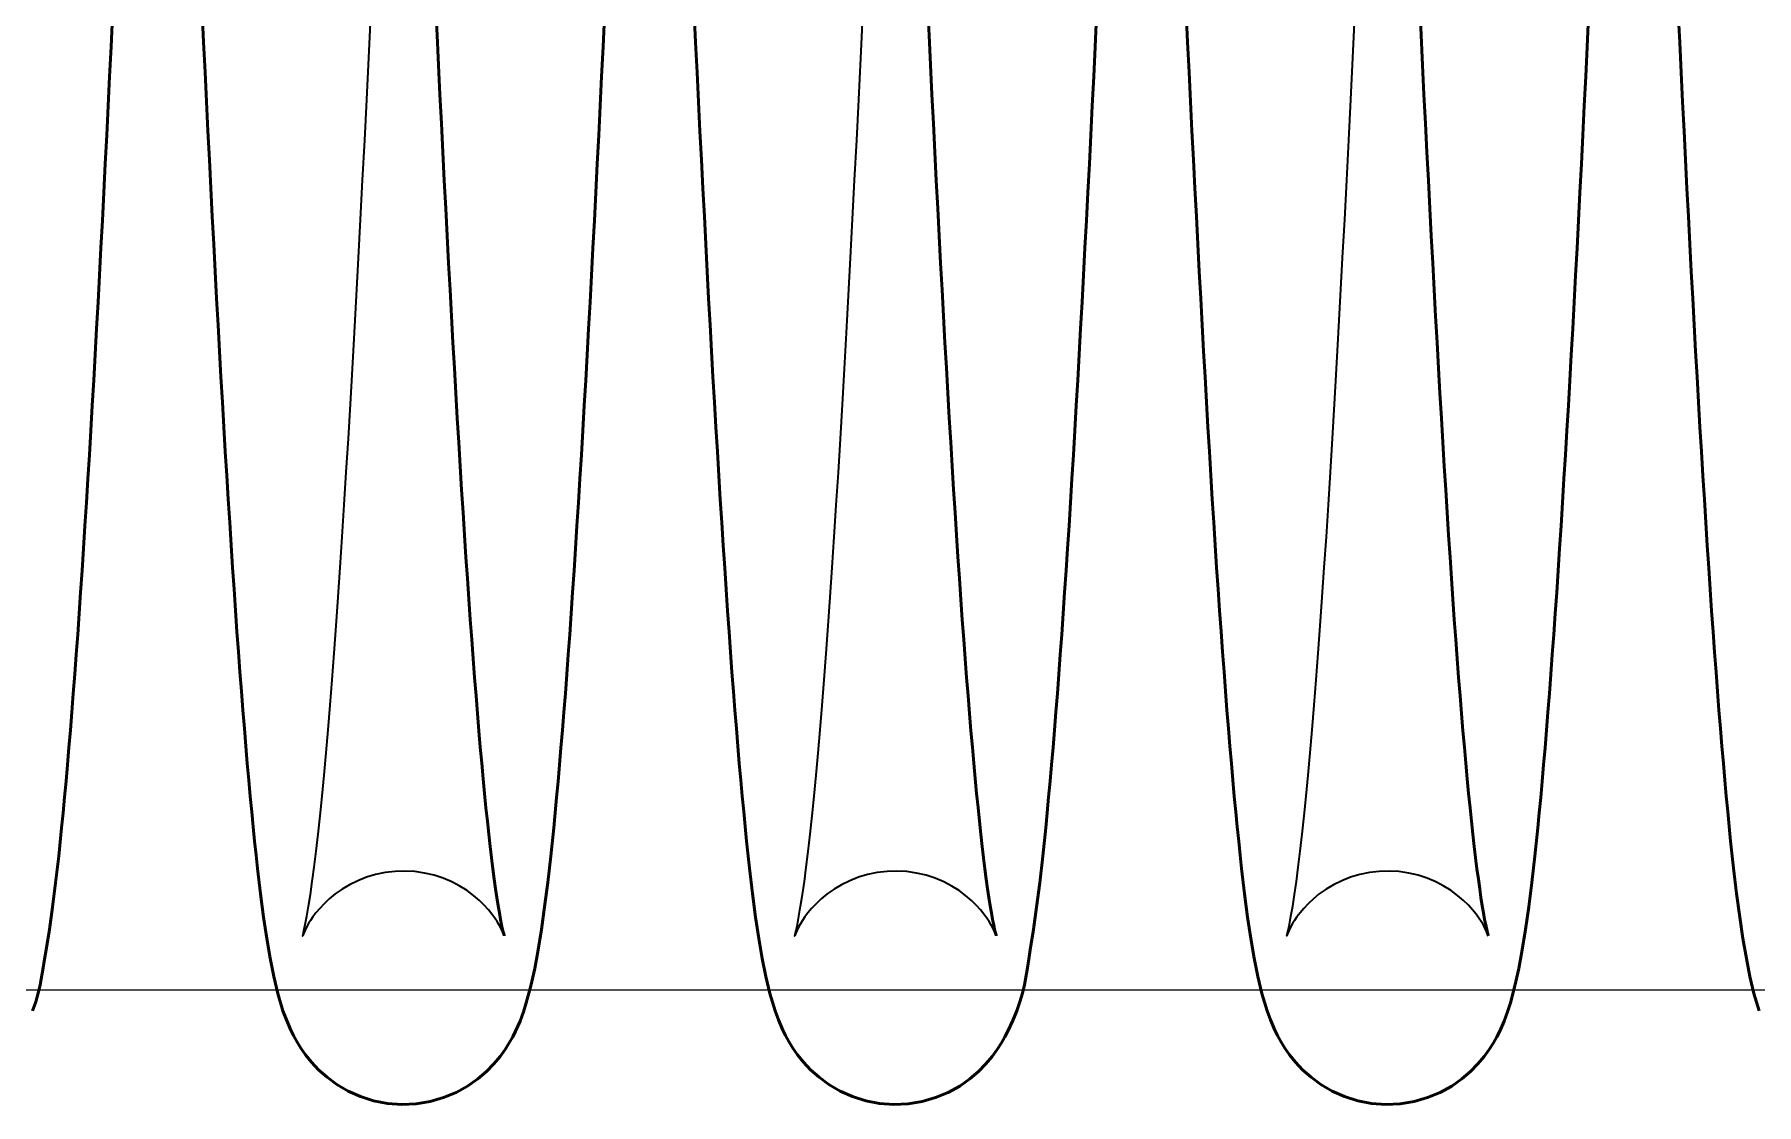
# Model space of a CAD drawing. Header units: millimetres. Extents: x 1448 to 104164, y -19509 to -89.
# Drawn here: x 81277.7 to 81338.2, y -3056.7 to -3019.1 of the extents above; entities that cross this region are included whole.
import ezdxf

# ---------------------------------------------------------------- set-up
doc = ezdxf.new("R2010")
doc.units = ezdxf.units.MM
doc.header["$LTSCALE"] = 60
doc.header["$MEASUREMENT"] = 0
doc.layers.get('0').update_dxf_attribs({"linetype": 'CONTINUOUS'})
doc.layers.add('가려진 것(ISO)', color=7, linetype='CONTINUOUS', lineweight=35)
doc.layers.add('가시적인 것(ISO)', color=7, linetype='CONTINUOUS', lineweight=50)

# ---------------------------------------------------------------- blocks, each defined once
blk = doc.blocks.new('토션스프링1')
at = {"layer": '가려진 것(ISO)', "flags": 128}
for points in [[(21462829.372, -50955507.244), (21462829.367, -50955507.229), (21462829.348, -50955507.177), (21462829.307, -50955507.083), (21462829.236, -50955506.94), (21462829.185, -50955506.847), (21462829.12, -50955506.739), (21462829.04, -50955506.617), (21462828.939, -50955506.478), (21462828.816, -50955506.326), (21462828.669, -50955506.163), (21462828.496, -50955505.994), (21462828.294, -50955505.822), (21462828.064, -50955505.652), (21462827.808, -50955505.491), (21462827.528, -50955505.344), (21462827.227, -50955505.217), (21462826.908, -50955505.114), (21462826.575, -50955505.035), (21462826.232, -50955504.985), (21462825.885, -50955504.965), (21462825.538, -50955504.976), (21462825.193, -50955505.017), (21462824.856, -50955505.086), (21462824.533, -50955505.182), (21462824.227, -50955505.303), (21462823.94, -50955505.445), (21462823.675, -50955505.602), (21462823.437, -50955505.768), (21462823.227, -50955505.94), (21462823.045, -50955506.111), (21462822.89, -50955506.277), (21462822.76, -50955506.432), (21462822.653, -50955506.572), (21462822.565, -50955506.699), (21462822.494, -50955506.811), (21462822.439, -50955506.91), (21462822.364, -50955507.065), (21462822.32, -50955507.166), (21462822.298, -50955507.224), (21462822.291, -50955507.244), (21462822.294, -50955507.234), (21462822.305, -50955507.197), (21462822.32, -50955507.137), (21462822.338, -50955507.056), (21462822.385, -50955506.837), (21462822.441, -50955506.547), (21462822.503, -50955506.195), (21462822.567, -50955505.788), (21462822.632, -50955505.333), (21462822.698, -50955504.827), (21462822.766, -50955504.272), (21462822.834, -50955503.671), (21462822.903, -50955503.023), (21462822.973, -50955502.331), (21462823.044, -50955501.596), (21462823.114, -50955500.819), (21462823.186, -50955500.001), (21462823.257, -50955499.144), (21462823.328, -50955498.25), (21462823.399, -50955497.319), (21462823.47, -50955496.353), (21462823.541, -50955495.347), (21462823.612, -50955494.304), (21462823.684, -50955493.225), (21462823.755, -50955492.111), (21462823.826, -50955490.962), (21462823.898, -50955489.781), (21462823.97, -50955488.569), (21462824.041, -50955487.327), (21462824.113, -50955486.056), (21462824.184, -50955484.757), (21462824.256, -50955483.432), (21462824.327, -50955482.082), (21462824.399, -50955480.705), (21462824.47, -50955479.3), (21462824.542, -50955477.869), (21462824.613, -50955476.413), (21462824.685, -50955474.934)], [(21462846.648, -50955507.244), (21462846.643, -50955507.229), (21462846.623, -50955507.177), (21462846.583, -50955507.083), (21462846.512, -50955506.94), (21462846.461, -50955506.847), (21462846.396, -50955506.739), (21462846.315, -50955506.616), (21462846.215, -50955506.478), (21462846.092, -50955506.325), (21462845.944, -50955506.162), (21462845.771, -50955505.993), (21462845.57, -50955505.821), (21462845.339, -50955505.652), (21462845.083, -50955505.491), (21462844.802, -50955505.344), (21462844.502, -50955505.217), (21462844.183, -50955505.113), (21462843.849, -50955505.035), (21462843.506, -50955504.985), (21462843.159, -50955504.965), (21462842.812, -50955504.976), (21462842.467, -50955505.017), (21462842.13, -50955505.087), (21462841.807, -50955505.183), (21462841.5, -50955505.304), (21462841.214, -50955505.445), (21462840.95, -50955505.603), (21462840.711, -50955505.77), (21462840.501, -50955505.941), (21462840.319, -50955506.112), (21462840.164, -50955506.278), (21462840.035, -50955506.433), (21462839.928, -50955506.574), (21462839.841, -50955506.702), (21462839.772, -50955506.815), (21462839.717, -50955506.913), (21462839.64, -50955507.065), (21462839.596, -50955507.166), (21462839.574, -50955507.223), (21462839.567, -50955507.244), (21462839.57, -50955507.234), (21462839.58, -50955507.197), (21462839.596, -50955507.136), (21462839.616, -50955507.055), (21462839.662, -50955506.836), (21462839.717, -50955506.549), (21462839.777, -50955506.199), (21462839.842, -50955505.792), (21462839.908, -50955505.333), (21462839.975, -50955504.828), (21462840.042, -50955504.275), (21462840.11, -50955503.674), (21462840.179, -50955503.027), (21462840.249, -50955502.336), (21462840.319, -50955501.601), (21462840.39, -50955500.825), (21462840.461, -50955500.007), (21462840.532, -50955499.15), (21462840.603, -50955498.254), (21462840.674, -50955497.322), (21462840.746, -50955496.353), (21462840.817, -50955495.35), (21462840.888, -50955494.31), (21462840.959, -50955493.232), (21462841.03, -50955492.119), (21462841.102, -50955490.971), (21462841.173, -50955489.79), (21462841.245, -50955488.577), (21462841.317, -50955487.333), (21462841.388, -50955486.061), (21462841.46, -50955484.76), (21462841.532, -50955483.433), (21462841.603, -50955482.08), (21462841.674, -50955480.703), (21462841.746, -50955479.301), (21462841.817, -50955477.873), (21462841.889, -50955476.418), (21462841.96, -50955474.94)], [(21462863.923, -50955507.244), (21462863.919, -50955507.229), (21462863.899, -50955507.177), (21462863.858, -50955507.083), (21462863.788, -50955506.94), (21462863.737, -50955506.847), (21462863.672, -50955506.739), (21462863.591, -50955506.617), (21462863.491, -50955506.478), (21462863.368, -50955506.326), (21462863.221, -50955506.163), (21462863.047, -50955505.994), (21462862.846, -50955505.822), (21462862.616, -50955505.652), (21462862.359, -50955505.491), (21462862.079, -50955505.344), (21462861.779, -50955505.217), (21462861.46, -50955505.114), (21462861.126, -50955505.035), (21462860.784, -50955504.985), (21462860.437, -50955504.965), (21462860.089, -50955504.976), (21462859.745, -50955505.017), (21462859.408, -50955505.086), (21462859.084, -50955505.182), (21462858.778, -50955505.303), (21462858.491, -50955505.445), (21462858.227, -50955505.602), (21462857.988, -50955505.768), (21462857.779, -50955505.94), (21462857.596, -50955506.111), (21462857.441, -50955506.277), (21462857.311, -50955506.432), (21462857.204, -50955506.572), (21462857.116, -50955506.699), (21462857.046, -50955506.811), (21462856.991, -50955506.91), (21462856.915, -50955507.065), (21462856.872, -50955507.166), (21462856.85, -50955507.224), (21462856.843, -50955507.244), (21462856.846, -50955507.234), (21462856.856, -50955507.197), (21462856.871, -50955507.137), (21462856.89, -50955507.056), (21462856.937, -50955506.837), (21462856.993, -50955506.547), (21462857.055, -50955506.195), (21462857.119, -50955505.788), (21462857.184, -50955505.333), (21462857.25, -50955504.827), (21462857.317, -50955504.272), (21462857.386, -50955503.671), (21462857.455, -50955503.023), (21462857.525, -50955502.331), (21462857.595, -50955501.596), (21462857.666, -50955500.819), (21462857.737, -50955500.001), (21462857.808, -50955499.144), (21462857.88, -50955498.25), (21462857.951, -50955497.319), (21462858.021, -50955496.353), (21462858.092, -50955495.347), (21462858.164, -50955494.304), (21462858.235, -50955493.225), (21462858.306, -50955492.111), (21462858.378, -50955490.962), (21462858.45, -50955489.781), (21462858.521, -50955488.569), (21462858.593, -50955487.327), (21462858.664, -50955486.056), (21462858.736, -50955484.757), (21462858.807, -50955483.432), (21462858.879, -50955482.082), (21462858.95, -50955480.705), (21462859.021, -50955479.3), (21462859.093, -50955477.869), (21462859.165, -50955476.413), (21462859.236, -50955474.934)]]:
    blk.add_lwpolyline(points, dxfattribs=at)
at = {"layer": '가시적인 것(ISO)', "flags": 128}
for points in [[(21462826.96, -50955474.561), (21462827.011, -50955475.618), (21462827.062, -50955476.662), (21462827.113, -50955477.695), (21462827.164, -50955478.715), (21462827.214, -50955479.722), (21462827.265, -50955480.716), (21462827.316, -50955481.695), (21462827.366, -50955482.662), (21462827.417, -50955483.616), (21462827.468, -50955484.558), (21462827.519, -50955485.486), (21462827.57, -50955486.401), (21462827.62, -50955487.302), (21462827.671, -50955488.187), (21462827.722, -50955489.058), (21462827.773, -50955489.913), (21462827.824, -50955490.752), (21462827.874, -50955491.575), (21462827.925, -50955492.38), (21462827.976, -50955493.168), (21462828.026, -50955493.939), (21462828.077, -50955494.69), (21462828.127, -50955495.423), (21462828.178, -50955496.137), (21462828.228, -50955496.834), (21462828.279, -50955497.512), (21462828.329, -50955498.172), (21462828.379, -50955498.813), (21462828.43, -50955499.434), (21462828.48, -50955500.037), (21462828.53, -50955500.619), (21462828.58, -50955501.181), (21462828.63, -50955501.721), (21462828.68, -50955502.241), (21462828.729, -50955502.739), (21462828.778, -50955503.214), (21462828.827, -50955503.667), (21462828.876, -50955504.097), (21462828.924, -50955504.505), (21462828.973, -50955504.89), (21462829.02, -50955505.251), (21462829.067, -50955505.587), (21462829.113, -50955505.898), (21462829.158, -50955506.18), (21462829.2, -50955506.435), (21462829.241, -50955506.66), (21462829.279, -50955506.854), (21462829.314, -50955507.014), (21462829.343, -50955507.137), (21462829.364, -50955507.216), (21462829.372, -50955507.244)], [(21462844.236, -50955474.557), (21462844.287, -50955475.613), (21462844.338, -50955476.659), (21462844.389, -50955477.692), (21462844.439, -50955478.714), (21462844.49, -50955479.722), (21462844.541, -50955480.718), (21462844.592, -50955481.699), (21462844.642, -50955482.666), (21462844.693, -50955483.619), (21462844.744, -50955484.559), (21462844.794, -50955485.486), (21462844.845, -50955486.4), (21462844.896, -50955487.3), (21462844.947, -50955488.185), (21462844.998, -50955489.055), (21462845.048, -50955489.91), (21462845.099, -50955490.749), (21462845.15, -50955491.572), (21462845.201, -50955492.378), (21462845.252, -50955493.166), (21462845.302, -50955493.937), (21462845.353, -50955494.69), (21462845.403, -50955495.425), (21462845.454, -50955496.14), (21462845.504, -50955496.836), (21462845.554, -50955497.513), (21462845.605, -50955498.172), (21462845.655, -50955498.813), (21462845.705, -50955499.434), (21462845.756, -50955500.036), (21462845.806, -50955500.618), (21462845.856, -50955501.18), (21462845.906, -50955501.72), (21462845.955, -50955502.24), (21462846.005, -50955502.738), (21462846.054, -50955503.214), (21462846.103, -50955503.667), (21462846.152, -50955504.098), (21462846.2, -50955504.505), (21462846.248, -50955504.889), (21462846.296, -50955505.25), (21462846.343, -50955505.587), (21462846.389, -50955505.897), (21462846.433, -50955506.181), (21462846.476, -50955506.435), (21462846.517, -50955506.66), (21462846.555, -50955506.854), (21462846.589, -50955507.014), (21462846.618, -50955507.137), (21462846.639, -50955507.216), (21462846.648, -50955507.244)], [(21462861.512, -50955474.561), (21462861.563, -50955475.618), (21462861.614, -50955476.662), (21462861.664, -50955477.695), (21462861.715, -50955478.715), (21462861.766, -50955479.722), (21462861.817, -50955480.716), (21462861.867, -50955481.695), (21462861.918, -50955482.662), (21462861.969, -50955483.616), (21462862.019, -50955484.558), (21462862.07, -50955485.486), (21462862.121, -50955486.401), (21462862.172, -50955487.302), (21462862.223, -50955488.187), (21462862.274, -50955489.058), (21462862.324, -50955489.913), (21462862.375, -50955490.752), (21462862.426, -50955491.575), (21462862.477, -50955492.38), (21462862.527, -50955493.168), (21462862.578, -50955493.939), (21462862.628, -50955494.69), (21462862.679, -50955495.423), (21462862.729, -50955496.137), (21462862.78, -50955496.834), (21462862.83, -50955497.512), (21462862.88, -50955498.172), (21462862.931, -50955498.813), (21462862.981, -50955499.434), (21462863.031, -50955500.037), (21462863.082, -50955500.619), (21462863.132, -50955501.181), (21462863.181, -50955501.721), (21462863.231, -50955502.241), (21462863.281, -50955502.739), (21462863.33, -50955503.214), (21462863.379, -50955503.667), (21462863.427, -50955504.097), (21462863.476, -50955504.505), (21462863.524, -50955504.89), (21462863.572, -50955505.251), (21462863.619, -50955505.587), (21462863.665, -50955505.898), (21462863.709, -50955506.18), (21462863.752, -50955506.435), (21462863.792, -50955506.66), (21462863.83, -50955506.854), (21462863.865, -50955507.014), (21462863.894, -50955507.137), (21462863.915, -50955507.216), (21462863.923, -50955507.244)], [(21462815.617, -50955474.963), (21462815.566, -50955476.02), (21462815.515, -50955477.066), (21462815.464, -50955478.101), (21462815.413, -50955479.125), (21462815.362, -50955480.135), (21462815.312, -50955481.133), (21462815.261, -50955482.117), (21462815.21, -50955483.087), (21462815.159, -50955484.043), (21462815.108, -50955484.985), (21462815.058, -50955485.914), (21462815.007, -50955486.83), (21462814.956, -50955487.732), (21462814.905, -50955488.621), (21462814.854, -50955489.495), (21462814.803, -50955490.354), (21462814.752, -50955491.198), (21462814.701, -50955492.027), (21462814.65, -50955492.84), (21462814.598, -50955493.637), (21462814.547, -50955494.417), (21462814.496, -50955495.18), (21462814.445, -50955495.925), (21462814.394, -50955496.653), (21462814.342, -50955497.363), (21462814.291, -50955498.054), (21462814.24, -50955498.726), (21462814.189, -50955499.38), (21462814.138, -50955500.015), (21462814.087, -50955500.632), (21462814.036, -50955501.231), (21462813.985, -50955501.812), (21462813.934, -50955502.375), (21462813.882, -50955502.92), (21462813.83, -50955503.446), (21462813.726, -50955504.446), (21462813.619, -50955505.374), (21462813.511, -50955506.232), (21462813.399, -50955507.018), (21462813.285, -50955507.733), (21462813.234, -50955508.059), (21462813.186, -50955508.367), (21462813.081, -50955508.956), (21462813.012, -50955509.251), (21462812.924, -50955509.554), (21462812.813, -50955509.874)], [(21462832.893, -50955474.962), (21462832.842, -50955476.019), (21462832.791, -50955477.065), (21462832.74, -50955478.1), (21462832.689, -50955479.124), (21462832.638, -50955480.136), (21462832.587, -50955481.134), (21462832.536, -50955482.12), (21462832.485, -50955483.092), (21462832.435, -50955484.049), (21462832.384, -50955484.992), (21462832.333, -50955485.92), (21462832.282, -50955486.835), (21462832.231, -50955487.736), (21462832.181, -50955488.623), (21462832.13, -50955489.496), (21462832.079, -50955490.355), (21462832.028, -50955491.198), (21462831.976, -50955492.027), (21462831.925, -50955492.839), (21462831.874, -50955493.636), (21462831.823, -50955494.416), (21462831.772, -50955495.179), (21462831.721, -50955495.925), (21462831.669, -50955496.654), (21462831.618, -50955497.364), (21462831.567, -50955498.057), (21462831.516, -50955498.731), (21462831.464, -50955499.385), (21462831.413, -50955500.021), (21462831.362, -50955500.638), (21462831.311, -50955501.236), (21462831.261, -50955501.815), (21462831.21, -50955502.377), (21462831.159, -50955502.92), (21462831.107, -50955503.445), (21462831.003, -50955504.441), (21462830.898, -50955505.366), (21462830.789, -50955506.223), (21462830.677, -50955507.011), (21462830.561, -50955507.733), (21462830.44, -50955508.389), (21462830.308, -50955508.999), (21462830.146, -50955509.597), (21462830.05, -50955509.904), (21462829.932, -50955510.23), (21462829.771, -50955510.591), (21462829.669, -50955510.79), (21462829.547, -50955511.002), (21462829.402, -50955511.232), (21462829.224, -50955511.478), (21462829.009, -50955511.735), (21462828.749, -50955512.001), (21462828.441, -50955512.264), (21462828.086, -50955512.513), (21462827.682, -50955512.736), (21462827.241, -50955512.921), (21462826.77, -50955513.059), (21462826.278, -50955513.14), (21462825.774, -50955513.163), (21462825.273, -50955513.127), (21462824.785, -50955513.032), (21462824.319, -50955512.883), (21462823.886, -50955512.689), (21462823.495, -50955512.46), (21462823.149, -50955512.205), (21462822.851, -50955511.94), (21462822.602, -50955511.676), (21462822.396, -50955511.42), (21462822.226, -50955511.178), (21462822.087, -50955510.952), (21462821.971, -50955510.743), (21462821.874, -50955510.548), (21462821.722, -50955510.193), (21462821.602, -50955509.868), (21462821.421, -50955509.263), (21462821.281, -50955508.666), (21462821.153, -50955508.026), (21462821.034, -50955507.331), (21462820.921, -50955506.578), (21462820.813, -50955505.761), (21462820.709, -50955504.877), (21462820.658, -50955504.408), (21462820.607, -50955503.921), (21462820.555, -50955503.414), (21462820.504, -50955502.888), (21462820.452, -50955502.341), (21462820.4, -50955501.774), (21462820.348, -50955501.188), (21462820.297, -50955500.582), (21462820.245, -50955499.957), (21462820.193, -50955499.313), (21462820.142, -50955498.65), (21462820.09, -50955497.969), (21462820.039, -50955497.271), (21462819.987, -50955496.555), (21462819.936, -50955495.821), (21462819.884, -50955495.071), (21462819.833, -50955494.304), (21462819.782, -50955493.521), (21462819.731, -50955492.722), (21462819.679, -50955491.908), (21462819.628, -50955491.078), (21462819.577, -50955490.233), (21462819.526, -50955489.373), (21462819.475, -50955488.499), (21462819.425, -50955487.611), (21462819.374, -50955486.71), (21462819.323, -50955485.793), (21462819.272, -50955484.86), (21462819.221, -50955483.913), (21462819.17, -50955482.952), (21462819.119, -50955481.976), (21462819.068, -50955480.988), (21462819.017, -50955479.986), (21462818.966, -50955478.972), (21462818.915, -50955477.947), (21462818.864, -50955476.91), (21462818.813, -50955475.862), (21462818.762, -50955474.804)], [(21462850.169, -50955474.963), (21462850.118, -50955476.02), (21462850.067, -50955477.066), (21462850.016, -50955478.101), (21462849.965, -50955479.125), (21462849.914, -50955480.135), (21462849.863, -50955481.133), (21462849.812, -50955482.117), (21462849.761, -50955483.087), (21462849.711, -50955484.043), (21462849.66, -50955484.985), (21462849.609, -50955485.914), (21462849.558, -50955486.83), (21462849.507, -50955487.732), (21462849.456, -50955488.621), (21462849.405, -50955489.495), (21462849.354, -50955490.354), (21462849.303, -50955491.198), (21462849.252, -50955492.027), (21462849.201, -50955492.84), (21462849.15, -50955493.637), (21462849.099, -50955494.417), (21462849.047, -50955495.18), (21462848.996, -50955495.925), (21462848.945, -50955496.653), (21462848.894, -50955497.363), (21462848.843, -50955498.054), (21462848.792, -50955498.726), (21462848.741, -50955499.38), (21462848.69, -50955500.015), (21462848.639, -50955500.632), (21462848.588, -50955501.231), (21462848.537, -50955501.812), (21462848.485, -50955502.375), (21462848.434, -50955502.92), (21462848.382, -50955503.446), (21462848.277, -50955504.446), (21462848.171, -50955505.374), (21462848.062, -50955506.232), (21462847.951, -50955507.018), (21462847.837, -50955507.733), (21462847.785, -50955508.059), (21462847.738, -50955508.367), (21462847.632, -50955508.956), (21462847.563, -50955509.251), (21462847.476, -50955509.554), (21462847.364, -50955509.874), (21462847.223, -50955510.216), (21462847.047, -50955510.588), (21462846.944, -50955510.788), (21462846.824, -50955511.002), (21462846.678, -50955511.234), (21462846.5, -50955511.479), (21462846.284, -50955511.736), (21462846.024, -50955512.001), (21462845.716, -50955512.264), (21462845.361, -50955512.513), (21462844.959, -50955512.736), (21462844.516, -50955512.921), (21462844.045, -50955513.059), (21462843.554, -50955513.14), (21462843.05, -50955513.163), (21462842.549, -50955513.127), (21462842.061, -50955513.032), (21462841.595, -50955512.883), (21462841.161, -50955512.689), (21462840.77, -50955512.46), (21462840.425, -50955512.206), (21462840.127, -50955511.94), (21462839.878, -50955511.675), (21462839.671, -50955511.42), (21462839.502, -50955511.178), (21462839.362, -50955510.952), (21462839.247, -50955510.743), (21462839.15, -50955510.548), (21462838.997, -50955510.193), (21462838.878, -50955509.869), (21462838.696, -50955509.262), (21462838.556, -50955508.665), (21462838.43, -50955508.03), (21462838.311, -50955507.335), (21462838.197, -50955506.578), (21462838.089, -50955505.757), (21462837.983, -50955504.868), (21462837.88, -50955503.91), (21462837.829, -50955503.403), (21462837.778, -50955502.878), (21462837.727, -50955502.334), (21462837.675, -50955501.77), (21462837.624, -50955501.187), (21462837.572, -50955500.584), (21462837.521, -50955499.962), (21462837.469, -50955499.32), (21462837.418, -50955498.659), (21462837.367, -50955497.979), (21462837.315, -50955497.281), (21462837.264, -50955496.566), (21462837.212, -50955495.833), (21462837.161, -50955495.082), (21462837.11, -50955494.315), (21462837.058, -50955493.531), (21462837.007, -50955492.731), (21462836.956, -50955491.915), (21462836.905, -50955491.084), (21462836.853, -50955490.237), (21462836.802, -50955489.376), (21462836.751, -50955488.501), (21462836.7, -50955487.611), (21462836.65, -50955486.708), (21462836.599, -50955485.791), (21462836.548, -50955484.861), (21462836.497, -50955483.917), (21462836.446, -50955482.957), (21462836.396, -50955481.984), (21462836.345, -50955480.996), (21462836.294, -50955479.996), (21462836.243, -50955478.982), (21462836.192, -50955477.957), (21462836.141, -50955476.92), (21462836.09, -50955475.872), (21462836.039, -50955474.813)], [(21462867.445, -50955474.962), (21462867.394, -50955476.019), (21462867.343, -50955477.065), (21462867.292, -50955478.1), (21462867.241, -50955479.124), (21462867.19, -50955480.136), (21462867.139, -50955481.134), (21462867.088, -50955482.12), (21462867.037, -50955483.092), (21462866.986, -50955484.049), (21462866.935, -50955484.992), (21462866.885, -50955485.92), (21462866.834, -50955486.835), (21462866.783, -50955487.736), (21462866.732, -50955488.623), (21462866.681, -50955489.496), (21462866.63, -50955490.355), (21462866.579, -50955491.198), (21462866.528, -50955492.027), (21462866.477, -50955492.839), (21462866.426, -50955493.636), (21462866.374, -50955494.416), (21462866.323, -50955495.179), (21462866.272, -50955495.925), (21462866.221, -50955496.654), (21462866.17, -50955497.364), (21462866.118, -50955498.057), (21462866.067, -50955498.731), (21462866.016, -50955499.385), (21462865.965, -50955500.021), (21462865.914, -50955500.638), (21462865.863, -50955501.236), (21462865.812, -50955501.815), (21462865.761, -50955502.377), (21462865.71, -50955502.92), (21462865.659, -50955503.445), (21462865.555, -50955504.441), (21462865.449, -50955505.366), (21462865.341, -50955506.223), (21462865.229, -50955507.011), (21462865.112, -50955507.733), (21462864.991, -50955508.389), (21462864.859, -50955508.999), (21462864.698, -50955509.597), (21462864.601, -50955509.904), (21462864.483, -50955510.23), (21462864.323, -50955510.591), (21462864.22, -50955510.79), (21462864.099, -50955511.002), (21462863.953, -50955511.232), (21462863.775, -50955511.478), (21462863.56, -50955511.735), (21462863.3, -50955512.001), (21462862.993, -50955512.264), (21462862.637, -50955512.513), (21462862.234, -50955512.736), (21462861.792, -50955512.921), (21462861.321, -50955513.059), (21462860.829, -50955513.14), (21462860.326, -50955513.163), (21462859.825, -50955513.127), (21462859.337, -50955513.032), (21462858.871, -50955512.883), (21462858.437, -50955512.689), (21462858.046, -50955512.46), (21462857.701, -50955512.205), (21462857.403, -50955511.94), (21462857.153, -50955511.676), (21462856.947, -50955511.42), (21462856.777, -50955511.178), (21462856.638, -50955510.952), (21462856.522, -50955510.743), (21462856.425, -50955510.548), (21462856.273, -50955510.193), (21462856.154, -50955509.868), (21462855.972, -50955509.263), (21462855.832, -50955508.666), (21462855.704, -50955508.026), (21462855.585, -50955507.331), (21462855.472, -50955506.578), (21462855.365, -50955505.761), (21462855.261, -50955504.877), (21462855.209, -50955504.408), (21462855.158, -50955503.921), (21462855.107, -50955503.414), (21462855.055, -50955502.888), (21462855.003, -50955502.341), (21462854.952, -50955501.774), (21462854.9, -50955501.188), (21462854.848, -50955500.582), (21462854.796, -50955499.957), (21462854.745, -50955499.313), (21462854.693, -50955498.65), (21462854.642, -50955497.969), (21462854.59, -50955497.271), (21462854.539, -50955496.555), (21462854.487, -50955495.821), (21462854.436, -50955495.071), (21462854.384, -50955494.304), (21462854.333, -50955493.521), (21462854.282, -50955492.722), (21462854.231, -50955491.908), (21462854.18, -50955491.078), (21462854.129, -50955490.233), (21462854.078, -50955489.373), (21462854.027, -50955488.499), (21462853.976, -50955487.611), (21462853.925, -50955486.71), (21462853.875, -50955485.793), (21462853.824, -50955484.86), (21462853.773, -50955483.913), (21462853.722, -50955482.952), (21462853.671, -50955481.976), (21462853.62, -50955480.988), (21462853.569, -50955479.986), (21462853.518, -50955478.972), (21462853.467, -50955477.947), (21462853.416, -50955476.91), (21462853.365, -50955475.862), (21462853.314, -50955474.804)], [(21462873.43, -50955509.869), (21462873.247, -50955509.262), (21462873.108, -50955508.665), (21462872.982, -50955508.03), (21462872.862, -50955507.335), (21462872.749, -50955506.578), (21462872.64, -50955505.757), (21462872.535, -50955504.868), (21462872.431, -50955503.91), (21462872.38, -50955503.403), (21462872.329, -50955502.878), (21462872.278, -50955502.334), (21462872.227, -50955501.77), (21462872.175, -50955501.187), (21462872.124, -50955500.584), (21462872.072, -50955499.962), (21462872.021, -50955499.32), (21462871.969, -50955498.659), (21462871.918, -50955497.979), (21462871.867, -50955497.281), (21462871.815, -50955496.566), (21462871.764, -50955495.833), (21462871.712, -50955495.082), (21462871.661, -50955494.315), (21462871.61, -50955493.531), (21462871.558, -50955492.731), (21462871.507, -50955491.915), (21462871.456, -50955491.084), (21462871.405, -50955490.237), (21462871.354, -50955489.376), (21462871.303, -50955488.501), (21462871.252, -50955487.611), (21462871.201, -50955486.708), (21462871.15, -50955485.791), (21462871.099, -50955484.861), (21462871.049, -50955483.917), (21462870.998, -50955482.957), (21462870.947, -50955481.984), (21462870.896, -50955480.996), (21462870.845, -50955479.996), (21462870.794, -50955478.982), (21462870.743, -50955477.957), (21462870.692, -50955476.92), (21462870.641, -50955475.872), (21462870.59, -50955474.813)]]:
    blk.add_lwpolyline(points, dxfattribs=at)
blk = doc.blocks.new('토션스프링12345')
blk.add_blockref('토션스프링1', (1400.606, -3974.283))

msp = doc.modelspace()

# ---------------------------------------------------------------- linework, layer by layer
at = {"color": 3}
for p, q in [((85582.442, -3052.641), (79782.442, -3052.641)), ((82025.398, -3052.641), (80987.372, -3052.641))]:
    msp.add_line(p, q, dxfattribs=at)

# ---------------------------------------------------------------- block references
msp.add_blockref('토션스프링12345', (-21382935.757, 50956430.79))

doc.saveas('drawing.dxf')
